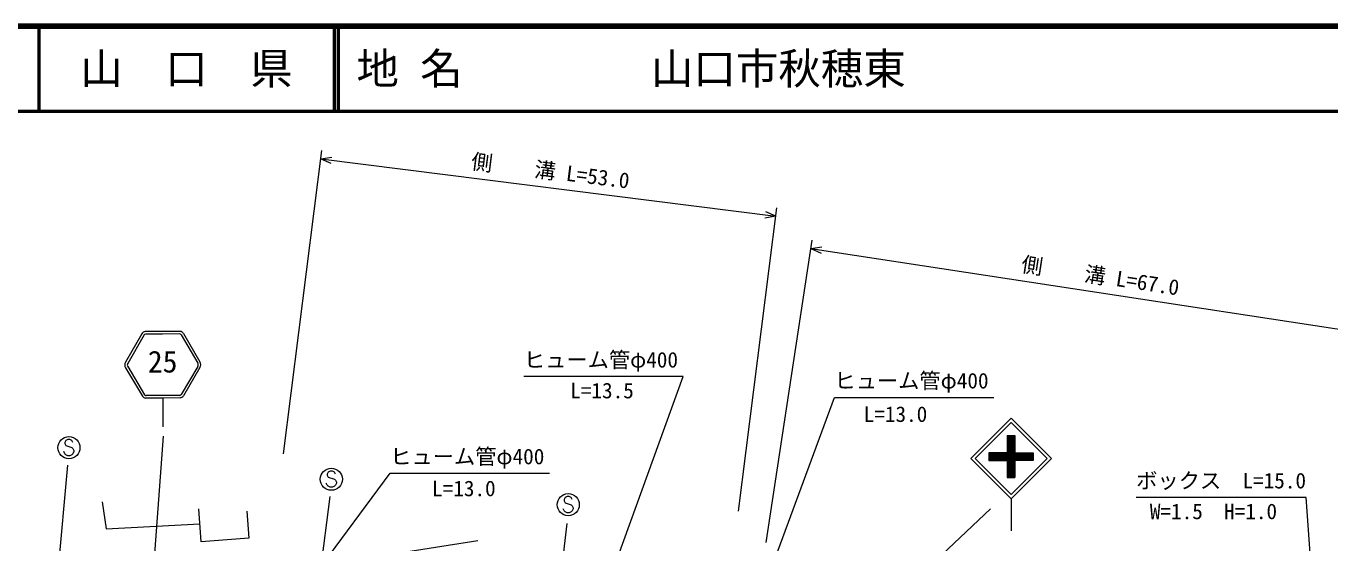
# Model space of a CAD drawing. Units: millimetres, scale not verified. Extents: x 40000 to 680000, y 20000 to 380000.
# Drawn here: x 331509 to 484932, y 319184 to 380000 of the extents above; entities that cross this region are included whole.
import ezdxf
from ezdxf.enums import TextEntityAlignment as Align

# ---------------------------------------------------------------- set-up
doc = ezdxf.new("R2010")
doc.units = ezdxf.units.MM
doc.header["$LTSCALE"] = 1000
for name, color, linetype, lineweight in [('M-BGD', 7, 'Continuous', 13), ('M-STR-HTXT', 7, 'Continuous', 13), ('M-STR-STRC', 7, 'Continuous', 13), ('M-TTL', 2, 'Continuous', 140), ('M-TTL-LINE', 7, 'Continuous', 50)]:
    doc.layers.add(name, color=color, linetype=linetype, lineweight=lineweight)
doc.layers.add('M-TTL-TXT', color=7, linetype='Continuous')
doc.styles.add('ＭＳ ゴシック', font='')
doc.styles.get('ＭＳ ゴシック').set_extended_font_data('MS Gothic')

msp = doc.modelspace()

# ---------------------------------------------------------------- linework, layer by layer
at = {"layer": 'M-BGD'}
msp.add_line((357501, 322925), (357739, 319745), dxfattribs=at)
for points in [[(340454, 324035), (340914, 320854), (351972, 321446)], [(357739, 319745), (352131, 319327), (351841, 323209)], [(336271, 313831), (342413, 314428), (352583, 315139), (362272, 316143), (368989, 316980), (384662, 319471)]]:
    msp.add_lwpolyline(points, dxfattribs=at)
at = {"layer": 'M-STR-HTXT'}
for p, q in [((361815, 329654), (366319, 365371)), ((366194, 364379), (367481, 364594)), ((366194, 364379), (419732, 357627)), ((366194, 364379), (367387, 363850)), ((415353, 322902), (419857, 358620)), ((419732, 357627), (418445, 357412)), ((419732, 357627), (418538, 358156)), ((418588, 319225), (424020, 354813)), ((423869, 353824), (425161, 354006)), ((423869, 353824), (491383, 343520)), ((423869, 353824), (425048, 353265)), ((408834, 338768), (390084, 338768)), ((396278, 304182), (408834, 338768)), ((413677, 301208), (426627, 336307)), ((426627, 336307), (445377, 336307)), ((359261, 307068), (374356, 327388)), ((374356, 327388), (393106, 327388)), ((482138, 324548), (462138, 324548)), ((484810, 287435), (482138, 324548))]:
    msp.add_line(p, q, dxfattribs=at)
at = {"layer": 'M-STR-STRC'}
for p, q in [((345138, 343801), (343207, 340459)), ((349756, 343669), (351714, 340343)), ((350014, 343821), (351973, 340495)), ((345398, 343651), (343467, 340309)), ((343216, 339771), (345196, 336464)), ((343474, 339925), (345453, 336618)), ((351711, 339959), (349758, 336635)), ((351969, 339807), (350017, 336483)), ((347609, 336228), (347609, 332842)), ((442681, 329128), (447419, 333866)), ((443176, 329128), (447419, 333371)), ((447419, 333866), (452157, 329128)), ((447419, 333371), (451662, 329128)), ((345872, 306942), (347688, 331737)), ((446960, 331831), (447860, 331831)), ((446960, 331831), (446960, 329799)), ((446960, 331783), (447008, 331831)), ((446960, 331642), (447149, 331831)), ((446960, 331500), (447291, 331831)), ((446960, 331359), (447432, 331831)), ((446960, 331217), (447574, 331831)), ((446960, 331076), (447715, 331831)), ((446960, 330935), (447857, 331831)), ((447860, 330874), (446960, 331774)), ((446960, 330793), (447860, 331693)), ((447860, 330733), (446960, 331633)), ((446960, 330652), (447860, 331552)), ((447860, 330592), (446960, 331492)), ((446960, 330510), (447860, 331410)), ((447860, 331016), (447044, 331831)), ((447860, 331157), (447186, 331831)), ((447860, 331299), (447327, 331831)), ((447860, 331440), (447468, 331831)), ((447860, 331581), (447610, 331831)), ((447860, 331723), (447751, 331831)), ((447860, 331831), (447860, 329799)), ((336081, 329685), (335963, 329922)), ((336199, 331222), (336081, 330985)), ((336081, 330985), (336081, 330867)), ((336081, 330867), (336199, 330631)), ((336436, 331340), (336199, 331222)), ((336199, 330631), (336908, 330395)), ((336672, 331340), (336436, 331340)), ((336908, 331222), (336672, 331340)), ((337027, 330985), (336908, 331222)), ((336908, 330395), (337027, 330276)), ((337027, 330276), (337145, 330040)), ((337145, 329922), (337027, 329685)), ((337145, 330040), (337145, 329922)), ((446197, 328899), (447860, 330562)), ((446338, 328899), (447860, 330420)), ((446480, 328899), (447860, 330279)), ((446621, 328899), (447860, 330138)), ((446763, 328899), (447860, 329996)), ((447860, 330450), (446960, 331350)), ((446960, 330369), (447860, 331269)), ((447860, 330309), (446960, 331209)), ((446960, 330228), (447860, 331128)), ((447860, 330167), (446960, 331067)), ((446960, 330086), (447860, 330986)), ((447860, 330026), (446960, 330926)), ((446960, 329945), (447860, 330845)), ((447860, 329884), (446960, 330784)), ((446960, 329803), (447860, 330703)), ((448704, 328899), (446960, 330643)), ((448563, 328899), (446960, 330502)), ((448421, 328899), (446960, 330360)), ((448280, 328899), (446960, 330219)), ((448138, 328899), (446960, 330077)), ((447997, 328899), (446960, 329936)), ((336396, 328341), (334501, 307969)), ((336199, 329567), (336081, 329685)), ((336436, 329449), (336199, 329567)), ((336672, 329449), (336436, 329449)), ((336908, 329567), (336672, 329449)), ((337027, 329685), (336908, 329567)), ((442681, 329128), (447419, 324391)), ((443176, 329128), (447419, 324886)), ((446960, 329799), (444798, 329799)), ((444798, 329799), (444798, 328899)), ((444798, 329763), (444834, 329799)), ((444798, 329622), (444976, 329799)), ((444798, 329480), (445117, 329799)), ((444798, 329339), (445258, 329799)), ((444798, 329197), (445400, 329799)), ((444798, 329056), (445541, 329799)), ((444798, 328914), (445683, 329799)), ((445593, 328899), (444798, 329693)), ((445451, 328899), (444798, 329552)), ((445310, 328899), (444798, 329411)), ((445168, 328899), (444798, 329269)), ((445027, 328899), (444798, 329128)), ((444886, 328899), (444798, 328986)), ((444798, 328899), (446960, 328899)), ((445734, 328899), (444834, 329799)), ((444924, 328899), (445824, 329799)), ((445876, 328899), (444976, 329799)), ((445065, 328899), (445965, 329799)), ((446017, 328899), (445117, 329799)), ((445207, 328899), (446107, 329799)), ((446158, 328899), (445258, 329799)), ((445348, 328899), (446248, 329799)), ((446300, 328899), (445400, 329799)), ((445490, 328899), (446390, 329799)), ((446441, 328899), (445541, 329799)), ((445631, 328899), (446531, 329799)), ((446583, 328899), (445683, 329799)), ((445773, 328899), (446673, 329799)), ((446724, 328899), (445824, 329799)), ((445914, 328899), (446814, 329799)), ((446865, 328899), (445965, 329799)), ((446055, 328899), (446955, 329799)), ((447860, 328046), (446107, 329799)), ((447860, 328187), (446248, 329799)), ((447860, 328329), (446390, 329799)), ((447860, 328470), (446531, 329799)), ((447860, 328612), (446673, 329799)), ((447860, 328753), (446814, 329799)), ((446904, 328899), (447860, 329855)), ((447860, 328894), (446955, 329799)), ((446960, 328813), (447945, 329799)), ((446960, 328672), (448087, 329799)), ((446960, 328530), (448228, 329799)), ((446960, 328389), (448370, 329799)), ((446960, 328248), (448511, 329799)), ((446960, 328106), (448652, 329799)), ((446960, 328899), (446960, 326866)), ((446960, 327965), (447860, 328865)), ((447860, 327905), (446960, 328805)), ((446960, 327823), (447860, 328723)), ((447860, 327763), (446960, 328663)), ((446960, 327682), (447860, 328582)), ((447860, 327622), (446960, 328522)), ((446960, 327541), (447860, 328441)), ((447860, 327480), (446960, 328380)), ((447419, 324886), (451662, 329128)), ((447419, 324391), (452157, 329128)), ((447860, 328899), (447860, 326866)), ((447894, 328899), (448794, 329799)), ((448845, 328899), (447945, 329799)), ((448035, 328899), (448935, 329799)), ((448987, 328899), (448087, 329799)), ((448177, 328899), (449077, 329799)), ((449128, 328899), (448228, 329799)), ((448318, 328899), (449218, 329799)), ((449270, 328899), (448370, 329799)), ((448460, 328899), (449360, 329799)), ((449411, 328899), (448511, 329799)), ((448601, 328899), (449501, 329799)), ((449552, 328899), (448652, 329799)), ((448742, 328899), (449642, 329799)), ((449694, 328899), (448794, 329799)), ((448884, 328899), (449784, 329799)), ((449835, 328899), (448935, 329799)), ((449025, 328899), (449925, 329799)), ((449977, 328899), (449077, 329799)), ((449167, 328899), (450021, 329754)), ((450021, 328996), (449218, 329799)), ((449308, 328899), (450021, 329612)), ((450021, 329137), (449360, 329799)), ((449450, 328899), (450021, 329471)), ((450021, 329278), (449501, 329799)), ((449591, 328899), (450021, 329329)), ((450021, 329420), (449642, 329799)), ((449732, 328899), (450021, 329188)), ((450021, 329561), (449784, 329799)), ((449874, 328899), (450021, 329047)), ((450021, 329703), (449925, 329799)), ((450015, 328899), (450021, 328905)), ((367074, 327510), (366956, 327274)), ((366956, 327274), (366956, 327156)), ((366956, 327156), (367074, 326920)), ((367310, 327629), (367074, 327510)), ((367074, 326920), (367783, 326683)), ((367547, 327629), (367310, 327629)), ((367783, 327510), (367547, 327629)), ((367901, 327274), (367783, 327510)), ((446960, 327399), (447860, 328299)), ((447860, 327339), (446960, 328239)), ((446960, 327258), (447860, 328158)), ((447860, 327197), (446960, 328097)), ((446960, 327116), (447860, 328016)), ((447860, 327056), (446960, 327956)), ((446960, 326975), (447860, 327875)), ((447860, 326915), (446960, 327815)), ((447767, 326866), (446960, 327673)), ((447625, 326866), (446960, 327532)), ((447484, 326866), (446960, 327390)), ((447342, 326866), (446960, 327249)), ((447201, 326866), (446960, 327107)), ((447060, 326866), (446960, 326966)), ((446960, 326866), (447860, 326866)), ((446993, 326866), (447860, 327733)), ((447134, 326866), (447860, 327592)), ((447276, 326866), (447860, 327451)), ((447417, 326866), (447860, 327309)), ((447558, 326866), (447860, 327168)), ((447700, 326866), (447860, 327026)), ((447841, 326866), (447860, 326885)), ((366956, 325974), (366838, 326210)), ((367074, 325856), (366956, 325974)), ((367310, 325738), (367074, 325856)), ((367547, 325738), (367310, 325738)), ((367783, 325856), (367547, 325738)), ((367783, 326683), (367901, 326565)), ((367901, 325974), (367783, 325856)), ((367901, 326565), (368020, 326329)), ((368020, 326210), (367901, 325974)), ((368020, 326329), (368020, 326210)), ((367271, 324630), (364823, 305837)), ((394948, 324510), (394830, 324274)), ((394830, 324274), (394830, 324155)), ((394830, 324155), (394948, 323919)), ((395185, 324628), (394948, 324510)), ((394948, 323919), (395657, 323683)), ((395421, 324628), (395185, 324628)), ((395657, 324510), (395421, 324628)), ((395776, 324274), (395657, 324510)), ((447419, 324391), (447419, 320603)), ((394830, 322974), (394712, 323210)), ((394948, 322855), (394830, 322974)), ((395185, 322737), (394948, 322855)), ((395421, 322737), (395185, 322737)), ((395657, 322855), (395421, 322737)), ((395657, 323683), (395776, 323564)), ((395776, 322974), (395657, 322855)), ((395776, 323564), (395894, 323328)), ((395894, 323210), (395776, 322974)), ((395894, 323328), (395894, 323210)), ((419742, 299401), (445003, 323186)), ((395145, 321472), (393013, 302994))]:
    msp.add_line(p, q, dxfattribs=at)
for points in [[(349639, 344071), (347575, 344054), (345511, 344054)], [(349606, 343771), (347578, 343754), (345547, 343754)], [(349642, 336245), (347609, 336228), (345573, 336228)], [(349602, 336545), (347606, 336528), (345611, 336528)], [(447860, 329799), (450021, 329799), (450021, 328899), (447860, 328899)]]:
    msp.add_lwpolyline(points, dxfattribs=at)
for centre in [(336554, 330395), (367429, 326683), (395303, 323683)]:
    msp.add_circle(centre, 1300, dxfattribs=at)
for centre, radius, start, end in [((345528, 343628), 427, 92.29572, 156.02366), ((345568, 343564), 191, 96.53703, 152.95737), ((349586, 343581), 191, 27.51575, 83.93609), ((349626, 343645), 427, 24.44946, 88.1774), ((343834, 340123), 711, 151.80974, 209.66878), ((343834, 340123), 412, 151.80974, 209.66878), ((351349, 340154), 412, 330.80435, 28.66338), ((351349, 340154), 711, 330.80435, 28.66338), ((345686, 336830), 612, 216.76349, 259.34701), ((345622, 336731), 203, 214.0004, 273.155), ((349589, 336748), 203, 267.31812, 326.47272), ((349524, 336846), 612, 281.12611, 323.70964)]:
    msp.add_arc(centre, radius, start, end, dxfattribs=at)
at = {"layer": 'M-TTL'}
msp.add_line((680000, 380000), (40000, 380000), dxfattribs=at)
at = {"layer": 'M-TTL-LINE'}
for p, q in [((333000, 380000), (333000, 370000)), ((367750, 380000), (367750, 370000)), ((368250, 380000), (368250, 370000)), ((40000, 370000), (680000, 370000))]:
    msp.add_line(p, q, dxfattribs=at)

# ---------------------------------------------------------------- texts
at = {"layer": 'M-STR-HTXT', "style": 'ＭＳ ゴシック'}
for s, rotation, p in [('側\u3000\u3000溝 L=53.0', 352.813, (393026, 361499)), ('側\u3000\u3000溝 L=67.0', 351.322, (457701, 349166))]:
    msp.add_text(s, height=1833, rotation=rotation, dxfattribs=at).set_placement(p, align=Align.BOTTOM_CENTER)
for s, p in [('ヒューム管φ400', (390084, 339268)), ('ヒューム管φ400', (426627, 336807)), ('ヒューム管φ400', (374356, 327888)), ('ボックス\u3000L=15.0', (462138, 325048))]:
    msp.add_text(s, height=1833, dxfattribs=at).set_placement(p, align=Align.BOTTOM_LEFT)
for s, p in [('L=13.5', (399279, 335649)), ('L=13.0', (433812, 332872)), ('L=13.0', (383022, 324130)), ('W=1.5\u3000H=1.0', (471228, 321429))]:
    msp.add_text(s, height=1833, dxfattribs=at).set_placement(p, align=Align.BOTTOM_CENTER)
at = {"layer": 'M-STR-STRC', "style": 'ＭＳ ゴシック'}
msp.add_text('25', height=2566, dxfattribs=at).set_placement((345832, 338462), align=Align.BOTTOM_LEFT)
at = {"layer": 'M-TTL-TXT', "style": 'ＭＳ ゴシック'}
msp.add_text('山\u3000口\u3000県', height=3666, dxfattribs=at).set_placement((350375, 375000), align=Align.MIDDLE_CENTER)
for s, p in [('地 名', (370380, 375000)), ('山口市秋穂東', (405024, 375000))]:
    msp.add_text(s, height=3666, dxfattribs=at).set_placement(p, align=Align.MIDDLE_LEFT)

doc.saveas('drawing.dxf')
